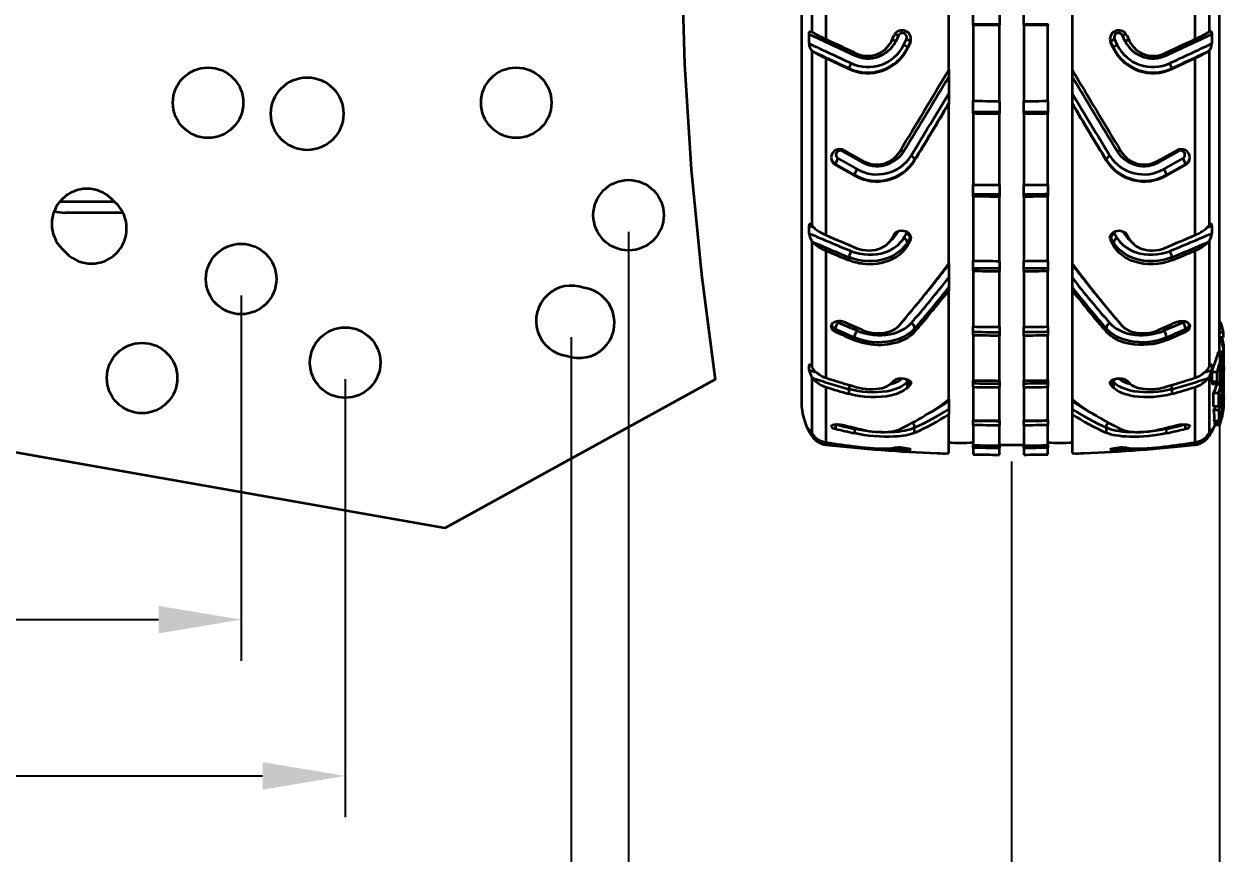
# Model space of a CAD drawing. Header units: millimetres. Extents: x 3171 to 3496, y 686 to 979.
# Drawn here: x 3327.7 to 3382.2, y 745 to 782.6 of the extents above; entities that cross this region are included whole.
import ezdxf

# ---------------------------------------------------------------- set-up
doc = ezdxf.new("R2010")
doc.units = ezdxf.units.MM
doc.header["$LTSCALE"] = 0.5
doc.layers.add('尺寸线', color=3, linetype='Continuous', lineweight=13)
doc.layers.add('粗实线', color=7, linetype='Continuous', lineweight=35)
doc.styles.add('数字和字母', font='romans.shx')
doc.dimstyles.new('轮趣标注1比1', dxfattribs={"dimscale": 1.5, "dimtxt": 2.5, "dimasz": 2.5, "dimexe": 1.25, "dimexo": 0.5, "dimtad": 1, "dimdec": 1, "dimdsep": 46, "dimtxsty": '数字和字母', "dimcen": 2.5, "dimadec": 0, "dimazin": 2, "dimtfac": 1, "dimtmove": 0, "dimatfit": 3, "dimfxl": 1, "dimtolj": 1, "dimarcsym": 0})

# ---------------------------------------------------------------- blocks, each defined once
blk = doc.blocks.new('*D45')
at = {"layer": 'Defpoints', "color": 0}
for p in [(3279.596, 771.035), (3337.596, 771.035), (3337.596, 755.556)]:
    blk.add_point(p, dxfattribs=at)
at = {"layer": '尺寸线', "color": 0, "lineweight": -2}
for p, q in [((3279.596, 770.285), (3279.596, 753.681)), ((3337.596, 770.285), (3337.596, 753.681)), ((3283.346, 755.556), (3333.846, 755.556))]:
    blk.add_line(p, q, dxfattribs=at)
at = {"layer": '尺寸线', "color": 0}
for points in [[(3283.346, 756.181), (3283.346, 754.931), (3279.596, 755.556)], [(3333.846, 754.931), (3333.846, 756.181), (3337.596, 755.556)]]:
    blk.add_solid(points, dxfattribs=at)
at = {"layer": '尺寸线', "color": 0, "insert": (3308.596, 758.369), "char_height": 3.75, "attachment_point": 5, "style": '数字和字母'}
blk.add_mtext('\\A1;58', dxfattribs=at)
blk = doc.blocks.new('*D46')
at = {"layer": 'Defpoints', "color": 0}
for p in [(3274.867, 767.237), (3342.324, 767.237), (3342.324, 748.454)]:
    blk.add_point(p, dxfattribs=at)
at = {"layer": '尺寸线', "color": 0, "lineweight": -2}
for p, q in [((3274.867, 766.487), (3274.867, 746.579)), ((3342.324, 766.487), (3342.324, 746.579)), ((3278.617, 748.454), (3338.574, 748.454))]:
    blk.add_line(p, q, dxfattribs=at)
at = {"layer": '尺寸线', "color": 0}
for points in [[(3278.617, 749.079), (3278.617, 747.829), (3274.867, 748.454)], [(3338.574, 747.829), (3338.574, 749.079), (3342.324, 748.454)]]:
    blk.add_solid(points, dxfattribs=at)
at = {"layer": '尺寸线', "color": 0, "insert": (3308.596, 751.266), "char_height": 3.75, "attachment_point": 5, "style": '数字和字母'}
blk.add_mtext('\\A1;67.5', dxfattribs=at)
blk = doc.blocks.new('*D47')
at = {"layer": 'Defpoints', "color": 0}
for p in [(3264.596, 769.135), (3352.596, 769.135), (3352.596, 741.863)]:
    blk.add_point(p, dxfattribs=at)
at = {"layer": '尺寸线', "color": 0, "lineweight": -2}
for p, q in [((3264.596, 768.385), (3264.596, 739.988)), ((3352.596, 768.385), (3352.596, 739.988)), ((3268.346, 741.863), (3348.846, 741.863))]:
    blk.add_line(p, q, dxfattribs=at)
at = {"layer": '尺寸线', "color": 0}
for points in [[(3268.346, 742.488), (3268.346, 741.238), (3264.596, 741.863)], [(3348.846, 741.238), (3348.846, 742.488), (3352.596, 741.863)]]:
    blk.add_solid(points, dxfattribs=at)
at = {"layer": '尺寸线', "color": 0, "insert": (3308.596, 744.675), "char_height": 3.75, "attachment_point": 5, "style": '数字和字母'}
blk.add_mtext('\\A1;88', dxfattribs=at)
blk = doc.blocks.new('*D48')
at = {"layer": 'Defpoints', "color": 0}
for p in [(3261.996, 773.935), (3355.196, 773.935), (3261.996, 735.403)]:
    blk.add_point(p, dxfattribs=at)
at = {"layer": '尺寸线', "color": 0, "lineweight": -2}
for p, q in [((3261.996, 773.185), (3261.996, 733.528)), ((3355.196, 773.185), (3355.196, 733.528)), ((3351.446, 735.403), (3265.746, 735.403))]:
    blk.add_line(p, q, dxfattribs=at)
at = {"layer": '尺寸线', "color": 0}
for points in [[(3265.746, 736.028), (3265.746, 734.778), (3261.996, 735.403)], [(3351.446, 734.778), (3351.446, 736.028), (3355.196, 735.403)]]:
    blk.add_solid(points, dxfattribs=at)
at = {"layer": '尺寸线', "color": 0, "insert": (3308.596, 738.216), "char_height": 3.75, "attachment_point": 5, "style": '数字和字母'}
blk.add_mtext('\\A1;93.2', dxfattribs=at)
blk = doc.blocks.new('*D49')
at = {"layer": 'Defpoints', "color": 0}
for p in [(3244.645, 763.496), (3372.595, 763.496), (3372.595, 728.414)]:
    blk.add_point(p, dxfattribs=at)
at = {"layer": '尺寸线', "color": 0, "lineweight": -2}
for p, q in [((3244.645, 762.746), (3244.645, 726.539)), ((3372.595, 762.746), (3372.595, 726.539)), ((3248.395, 728.414), (3368.845, 728.414))]:
    blk.add_line(p, q, dxfattribs=at)
at = {"layer": '尺寸线', "color": 0}
for points in [[(3248.395, 729.039), (3248.395, 727.789), (3244.645, 728.414)], [(3368.845, 727.789), (3368.845, 729.039), (3372.595, 728.414)]]:
    blk.add_solid(points, dxfattribs=at)
at = {"layer": '尺寸线', "color": 0, "insert": (3308.62, 731.227), "char_height": 3.75, "attachment_point": 5, "style": '数字和字母'}
blk.add_mtext('\\A1;128', dxfattribs=at)
blk = doc.blocks.new('*D50')
at = {"layer": 'Defpoints', "color": 0}
for p in [(3382.045, 770.071), (3235.145, 765.471), (3382.045, 719.702)]:
    blk.add_point(p, dxfattribs=at)
at = {"layer": '尺寸线', "color": 0, "lineweight": -2}
for p, q in [((3382.045, 769.321), (3382.045, 717.827)), ((3235.145, 764.721), (3235.145, 717.827)), ((3238.895, 719.702), (3378.295, 719.702))]:
    blk.add_line(p, q, dxfattribs=at)
at = {"layer": '尺寸线', "color": 0}
for points in [[(3238.895, 720.327), (3238.895, 719.077), (3235.145, 719.702)], [(3378.295, 719.077), (3378.295, 720.327), (3382.045, 719.702)]]:
    blk.add_solid(points, dxfattribs=at)
at = {"layer": '尺寸线', "color": 0, "insert": (3308.595, 722.514), "char_height": 3.75, "attachment_point": 5, "style": '数字和字母'}
blk.add_mtext('\\A1;146.9', dxfattribs=at)

msp = doc.modelspace()

# ---------------------------------------------------------------- linework, layer by layer
at = {"layer": '粗实线'}
for p, q in [((3363.045, 808.621), (3363.045, 765.471)), ((3382.045, 767.732), (3382.045, 808.621)), ((3363.517, 791.03), (3363.517, 782.271)), ((3381.574, 791.03), (3381.574, 782.272)), ((3364.17, 781.93), (3364.17, 790.842)), ((3380.921, 790.842), (3380.921, 781.93)), ((3369.745, 780.552), (3369.745, 788.865)), ((3375.345, 788.865), (3375.345, 780.552)), ((3357.603, 785.599), (3357.737, 780.802)), ((3370.845, 782.621), (3370.845, 783.178)), ((3372.045, 783.175), (3372.045, 782.619)), ((3373.145, 782.62), (3373.145, 783.175)), ((3363.498, 782.281), (3363.511, 782.274)), ((3370.845, 782.587), (3370.845, 782.621)), ((3370.845, 782.587), (3370.845, 779.127)), ((3372.045, 782.619), (3372.045, 782.584)), ((3372.045, 779.121), (3372.045, 782.584)), ((3373.145, 782.585), (3373.145, 782.62)), ((3373.145, 782.585), (3373.145, 779.122)), ((3374.245, 782.623), (3374.245, 782.587)), ((3374.245, 779.127), (3374.245, 782.587)), ((3381.579, 782.274), (3381.593, 782.281)), ((3363.4, 781.731), (3363.4, 782.16)), ((3367.137, 781.843), (3367.263, 782.109)), ((3367.458, 782.099), (3367.332, 781.835)), ((3367.693, 781.668), (3367.82, 781.932)), ((3367.989, 781.804), (3367.862, 781.538)), ((3367.989, 781.772), (3367.862, 781.506)), ((3367.989, 781.772), (3367.989, 781.804)), ((3377.229, 781.538), (3377.102, 781.804)), ((3377.102, 781.804), (3377.102, 781.772)), ((3377.229, 781.506), (3377.102, 781.772)), ((3377.271, 781.932), (3377.398, 781.668)), ((3377.759, 781.835), (3377.633, 782.099)), ((3377.827, 782.109), (3377.954, 781.843)), ((3381.691, 782.16), (3381.691, 781.731)), ((3363.517, 781.413), (3363.517, 773.473)), ((3367.862, 781.506), (3367.862, 781.538)), ((3377.229, 781.538), (3377.229, 781.506)), ((3381.574, 781.413), (3381.574, 773.474)), ((3357.737, 780.802), (3358.037, 776.011)), ((3364.17, 773.026), (3364.17, 781.064)), ((3380.921, 781.064), (3380.921, 773.026)), ((3365.204, 780.609), (3365.204, 780.581)), ((3369.745, 780.552), (3369.745, 780.239)), ((3369.745, 780.239), (3369.745, 779.468)), ((3375.345, 780.552), (3375.345, 780.239)), ((3375.345, 780.239), (3375.345, 779.468)), ((3379.887, 780.581), (3379.887, 780.609)), ((3369.745, 779.468), (3369.745, 779.026)), ((3369.745, 779.026), (3369.745, 778.995)), ((3369.745, 771.737), (3369.745, 778.995)), ((3370.845, 778.63), (3370.845, 779.127)), ((3372.045, 779.121), (3372.045, 778.626)), ((3373.145, 778.627), (3373.145, 779.122)), ((3374.245, 779.127), (3374.245, 778.634)), ((3375.345, 779.468), (3375.345, 779.026)), ((3375.345, 779.026), (3375.345, 778.995)), ((3375.345, 778.995), (3375.345, 771.737)), ((3370.845, 778.563), (3370.845, 778.63)), ((3370.845, 778.563), (3370.845, 775.317)), ((3372.045, 778.626), (3372.045, 778.558)), ((3372.045, 775.308), (3372.045, 778.558)), ((3373.145, 778.558), (3373.145, 778.627)), ((3373.145, 778.558), (3373.145, 775.309)), ((3374.245, 778.634), (3374.245, 778.563)), ((3374.245, 775.317), (3374.245, 778.563)), ((3365.778, 776.356), (3364.914, 776.838)), ((3364.994, 776.882), (3365.86, 776.395)), ((3379.231, 776.395), (3380.097, 776.882)), ((3380.177, 776.838), (3379.313, 776.356)), ((3364.714, 776.513), (3365.578, 776.031)), ((3368.192, 776.413), (3368.192, 776.444)), ((3376.899, 776.444), (3376.899, 776.413)), ((3379.513, 776.031), (3380.377, 776.513)), ((3358.037, 776.011), (3358.503, 771.234)), ((3365.46, 775.764), (3364.594, 776.25)), ((3364.594, 776.25), (3364.594, 776.224)), ((3365.46, 775.738), (3364.594, 776.224)), ((3365.46, 775.764), (3365.46, 775.738)), ((3380.497, 776.25), (3379.631, 775.764)), ((3380.497, 776.224), (3379.631, 775.738)), ((3379.631, 775.738), (3379.631, 775.764)), ((3380.497, 776.224), (3380.497, 776.25)), ((3370.845, 774.895), (3370.845, 775.317)), ((3372.045, 775.308), (3372.045, 774.888)), ((3373.145, 774.89), (3373.145, 775.309)), ((3374.245, 775.317), (3374.245, 774.9)), ((3331.927, 774.466), (3331.727, 774.666)), ((3370.845, 774.797), (3370.845, 774.895)), ((3370.845, 774.797), (3370.845, 771.863)), ((3372.045, 774.888), (3372.045, 774.789)), ((3372.045, 771.852), (3372.045, 774.789)), ((3373.145, 774.789), (3373.145, 774.89)), ((3373.145, 774.789), (3373.145, 771.852)), ((3374.245, 774.9), (3374.245, 774.797)), ((3374.245, 771.863), (3374.245, 774.797)), ((3331.848, 774.546), (3329.356, 774.546)), ((3332.229, 774.046), (3329.595, 774.046)), ((3363.4, 773.109), (3363.4, 773.462)), ((3363.626, 773.363), (3363.4, 773.462)), ((3367.137, 772.843), (3367.263, 773.059)), ((3367.425, 773.198), (3367.332, 773.04)), ((3367.693, 772.893), (3367.82, 773.106)), ((3377.271, 773.106), (3377.398, 772.893)), ((3377.759, 773.04), (3377.666, 773.198)), ((3377.827, 773.059), (3377.954, 772.843)), ((3381.691, 773.462), (3381.464, 773.363)), ((3381.691, 773.462), (3381.691, 773.109)), ((3363.517, 772.77), (3363.517, 767.022)), ((3367.989, 772.913), (3367.862, 772.699)), ((3367.989, 772.761), (3367.862, 772.547)), ((3367.862, 772.547), (3367.862, 772.699)), ((3367.989, 772.761), (3367.989, 772.913)), ((3377.229, 772.699), (3377.102, 772.913)), ((3377.102, 772.913), (3377.102, 772.761)), ((3377.229, 772.547), (3377.102, 772.761)), ((3377.229, 772.699), (3377.229, 772.547)), ((3381.574, 772.77), (3381.574, 767.022)), ((3329.465, 772.404), (3329.665, 772.204)), ((3364.17, 766.546), (3364.17, 772.32)), ((3365.204, 772.021), (3365.204, 771.888)), ((3379.887, 771.888), (3379.887, 772.021)), ((3380.921, 772.32), (3380.921, 766.546)), ((3369.745, 771.737), (3369.745, 771.701)), ((3369.745, 771.701), (3369.745, 771.097)), ((3370.845, 771.528), (3370.845, 771.863)), ((3370.845, 771.403), (3370.845, 771.528)), ((3370.845, 771.403), (3370.845, 768.87)), ((3372.045, 771.852), (3372.045, 771.52)), ((3372.045, 771.52), (3372.045, 771.392)), ((3372.045, 768.857), (3372.045, 771.392)), ((3373.145, 771.523), (3373.145, 771.852)), ((3373.145, 771.393), (3373.145, 771.523)), ((3373.145, 771.393), (3373.145, 768.858)), ((3374.245, 771.863), (3374.245, 771.536)), ((3374.245, 771.536), (3374.245, 771.403)), ((3374.245, 768.87), (3374.245, 771.403)), ((3375.345, 771.737), (3375.345, 771.701)), ((3375.345, 771.701), (3375.345, 771.097)), ((3358.503, 771.234), (3359.135, 766.472)), ((3369.745, 771.097), (3369.745, 770.663)), ((3375.345, 771.097), (3375.345, 770.663)), ((3369.745, 770.663), (3369.745, 770.517)), ((3369.745, 765.57), (3369.745, 770.517)), ((3375.345, 770.663), (3375.345, 770.517)), ((3375.345, 770.517), (3375.345, 765.57)), ((3364.594, 768.758), (3364.594, 768.635)), ((3368.192, 768.637), (3368.192, 768.784)), ((3370.845, 768.634), (3370.845, 768.87)), ((3370.845, 768.485), (3370.845, 768.634)), ((3372.045, 768.857), (3372.045, 768.624)), ((3373.145, 768.627), (3373.145, 768.858)), ((3374.245, 768.87), (3374.245, 768.643)), ((3374.245, 768.643), (3374.245, 768.485)), ((3376.899, 768.784), (3376.899, 768.637)), ((3380.497, 768.635), (3380.497, 768.758)), ((3382.045, 768.776), (3382.182, 768.776)), ((3365.46, 768.379), (3365.46, 768.257)), ((3370.845, 768.485), (3370.845, 766.43)), ((3372.045, 768.624), (3372.045, 768.471)), ((3372.045, 766.415), (3372.045, 768.471)), ((3373.145, 768.472), (3373.145, 768.627)), ((3373.145, 768.472), (3373.145, 766.416)), ((3374.245, 766.43), (3374.245, 768.485)), ((3379.631, 768.257), (3379.631, 768.379)), ((3382.215, 768.603), (3382.045, 768.603)), ((3382.212, 768.38), (3382.045, 768.38)), ((3382.142, 768.193), (3382.045, 768.193)), ((3382.215, 768.603), (3382.212, 768.38)), ((3382.156, 767.559), (3381.95, 767.559)), ((3382.197, 767.732), (3381.994, 767.732)), ((3363.4, 766.898), (3363.4, 767.113)), ((3363.467, 767.09), (3363.4, 767.113)), ((3381.691, 767.113), (3381.624, 767.09)), ((3381.691, 767.113), (3381.691, 766.898)), ((3346.855, 759.708), (3308.596, 766.472)), ((3359.135, 766.472), (3346.855, 759.708)), ((3363.4, 766.898), (3363.723, 766.795)), ((3363.517, 766.595), (3363.517, 764.033)), ((3381.368, 766.795), (3381.691, 766.898)), ((3381.574, 766.595), (3381.574, 764.034)), ((3381.934, 766.799), (3381.709, 766.799)), ((3382.241, 766.777), (3382.194, 766.777)), ((3364.17, 763.611), (3364.17, 766.123)), ((3365.204, 766.031), (3365.204, 765.816)), ((3367.137, 766.298), (3367.263, 766.427)), ((3367.948, 766.426), (3367.862, 766.34)), ((3367.862, 766.095), (3367.862, 766.34)), ((3367.989, 766.221), (3367.862, 766.095)), ((3367.989, 766.221), (3367.989, 766.389)), ((3370.845, 766.298), (3370.845, 766.43)), ((3370.845, 766.13), (3370.845, 766.298)), ((3370.845, 766.13), (3370.845, 764.616)), ((3372.045, 766.415), (3372.045, 766.287)), ((3372.045, 766.287), (3372.045, 766.115)), ((3372.045, 764.6), (3372.045, 766.115)), ((3373.145, 766.291), (3373.145, 766.416)), ((3373.145, 766.116), (3373.145, 766.291)), ((3373.145, 766.116), (3373.145, 764.6)), ((3374.245, 766.43), (3374.245, 766.308)), ((3374.245, 766.308), (3374.245, 766.13)), ((3374.245, 764.616), (3374.245, 766.13)), ((3377.102, 766.389), (3377.102, 766.221)), ((3377.229, 766.095), (3377.102, 766.221)), ((3377.229, 766.34), (3377.143, 766.426)), ((3377.229, 766.34), (3377.229, 766.095)), ((3377.827, 766.427), (3377.954, 766.298)), ((3379.887, 765.816), (3379.887, 766.031)), ((3380.921, 766.123), (3380.921, 763.611)), ((3381.932, 766.361), (3381.707, 766.361)), ((3381.966, 766.251), (3381.742, 766.251)), ((3382.157, 766.33), (3382.042, 766.33)), ((3382.242, 766.421), (3382.088, 766.421)), ((3369.745, 765.57), (3369.745, 765.485)), ((3369.745, 765.485), (3369.745, 765.133)), ((3375.345, 765.57), (3375.345, 765.485)), ((3375.345, 765.485), (3375.345, 765.133)), ((3381.981, 765.844), (3381.761, 765.844)), ((3382.17, 765.577), (3382.116, 765.577)), ((3369.745, 765.133), (3369.745, 764.897)), ((3369.745, 763.116), (3369.745, 764.897)), ((3375.345, 765.133), (3375.345, 764.897)), ((3375.345, 764.897), (3375.345, 763.116)), ((3381.986, 765.244), (3381.766, 765.244)), ((3382.005, 765.072), (3381.786, 765.072)), ((3382.194, 764.935), (3382.186, 764.935)), ((3382.198, 764.935), (3382.194, 764.935)), ((3364.594, 764.428), (3364.594, 764.23)), ((3368.192, 764.044), (3368.192, 764.282)), ((3370.845, 764.594), (3370.845, 764.616)), ((3370.845, 764.411), (3370.845, 764.594)), ((3370.845, 764.411), (3370.845, 763.483)), ((3372.045, 764.6), (3372.045, 764.581)), ((3372.045, 764.581), (3372.045, 764.394)), ((3372.045, 763.466), (3372.045, 764.394)), ((3373.145, 764.585), (3373.145, 764.6)), ((3373.145, 764.395), (3373.145, 764.585)), ((3373.145, 764.395), (3373.145, 763.467)), ((3374.245, 764.616), (3374.245, 764.604)), ((3374.245, 764.604), (3374.245, 764.411)), ((3374.245, 763.483), (3374.245, 764.411)), ((3376.899, 764.282), (3376.899, 764.044)), ((3380.497, 764.23), (3380.497, 764.428)), ((3382.02, 764.569), (3381.803, 764.569)), ((3381.826, 764.443), (3382.041, 764.443)), ((3381.833, 764.505), (3381.858, 764.569)), ((3382.048, 764.505), (3381.833, 764.505)), ((3382.024, 764.399), (3381.836, 764.399)), ((3381.837, 764.421), (3381.846, 764.443)), ((3381.837, 764.421), (3382.052, 764.421)), ((3382.033, 764.421), (3382.024, 764.399)), ((3382.052, 764.421), (3382.059, 764.421)), ((3363.4, 764.21), (3363.4, 764.211)), ((3363.4, 764.17), (3363.4, 764.21)), ((3363.402, 764.21), (3363.4, 764.21)), ((3363.4, 764.17), (3363.433, 764.165)), ((3363.517, 763.957), (3363.517, 763.903)), ((3363.639, 763.881), (3363.562, 763.893)), ((3365.46, 764.222), (3365.46, 764.024)), ((3379.631, 764.024), (3379.631, 764.222)), ((3381.529, 763.893), (3381.451, 763.881)), ((3381.574, 763.957), (3381.574, 763.903)), ((3381.658, 764.165), (3381.691, 764.17)), ((3381.691, 764.21), (3381.688, 764.21)), ((3381.69, 764.211), (3381.691, 764.21)), ((3381.691, 764.21), (3381.691, 764.17)), ((3364.17, 763.504), (3364.17, 763.543)), ((3365.204, 763.464), (3365.204, 763.414)), ((3367.862, 763.265), (3367.862, 763.339)), ((3367.989, 763.281), (3367.989, 763.314)), ((3370.845, 763.379), (3370.845, 763.483)), ((3370.845, 763.379), (3370.845, 763.067)), ((3372.045, 763.466), (3372.045, 763.362)), ((3372.045, 763.05), (3372.045, 763.362)), ((3373.145, 763.363), (3373.145, 763.467)), ((3373.145, 763.363), (3373.145, 763.05)), ((3374.245, 763.483), (3374.245, 763.379)), ((3374.245, 763.067), (3374.245, 763.379)), ((3377.102, 763.314), (3377.102, 763.281)), ((3377.229, 763.339), (3377.229, 763.265)), ((3379.887, 763.414), (3379.887, 763.464)), ((3380.921, 763.543), (3380.921, 763.504))]:
    msp.add_line(p, q, dxfattribs=at)
for centre, radius in [((3336.095, 779.046), 1.6), ((3350.095, 779.046), 1.6), ((3340.595, 778.546), 1.65), ((3355.196, 773.935), 1.6), ((3337.596, 771.035), 1.6), ((3342.324, 767.237), 1.6), ((3333.096, 766.535), 1.6)]:
    msp.add_circle(centre, radius, dxfattribs=at)
for centre, radius, start, end in [((3367.144, 788.416), 7.136, 239.4496, 245.3662), ((3367.624, 781.933), 0.402, 0.7045, 153.9488), ((3372.286, 1223.766), 441.147, 269.8129, 269.96875), ((3372.545, 1224.829), 442.244, 269.77978, 269.93525), ((3372.287, 1223.626), 441.007, 270.11159, 270.2545), ((3372.546, 1224.817), 442.232, 270.07771, 270.22022), ((3377.467, 781.933), 0.402, 26.0486, 179.2991), ((3377.948, 788.414), 7.134, 294.6328, 300.5514), ((3607.753, 1303.825), 576.058, 244.901066, 245.128898), ((3363.888, 781.73), 0.488, 179.9503, 220.5025), ((3606.752, 1302.257), 574.603, 244.943403, 245.153207), ((3610.257, 1305.861), 578.846, 244.840774, 244.990771), ((3366.077, 782.459), 1.401, 244.61, 333.5715), ((3366.058, 782.372), 1.201, 244.5423, 333.8876), ((3367.126, 781.453), 0.434, 61.7153, 85.8966), ((3367.236, 781.678), 0.476, 62.1793, 83.8677), ((3367.637, 782.012), 0.199, 336.1647, 154.2064), ((3367.738, 781.648), 0.295, 31.8471, 73.9281), ((3367.639, 781.938), 0.386, 334.563, 359.96), ((3367.635, 781.971), 0.391, 334.7248, 354.961), ((3377.45, 781.938), 0.385, 179.988, 205.4712), ((3377.456, 781.971), 0.391, 185.039, 205.2752), ((3377.353, 781.648), 0.295, 106.0719, 148.1529), ((3377.453, 782.012), 0.199, 25.7936, 203.8353), ((3377.855, 781.678), 0.476, 96.1282, 117.8221), ((3377.965, 781.453), 0.434, 94.1034, 118.2847), ((3379.014, 782.459), 1.401, 206.4285, 295.39), ((3379.033, 782.372), 1.201, 206.1129, 295.4572), ((3134.833, 1305.861), 578.846, 295.009229, 295.159226), ((3137.337, 1303.825), 576.058, 294.871102, 295.098934), ((3138.339, 1302.257), 574.603, 294.846793, 295.056597), ((3381.203, 781.73), 0.488, 319.4989, 0.0484), ((3363.671, 781.561), 0.214, 223.8222, 239.3027), ((3367.38, 788.046), 7.684, 240.2029, 245.3013), ((3607.107, 1300.09), 573.042, 244.849111, 245.030358), ((3366.063, 782.419), 2.003, 244.6073, 333.9063), ((3366.064, 782.39), 2.003, 244.5604, 333.8045), ((3366.08, 782.471), 1.802, 244.6186, 333.5297), ((3369.407, 779.342), 4.344, 153.2908, 154.7889), ((3367.616, 781.393), 0.286, 30.4647, 74.2303), ((3377.475, 781.393), 0.286, 105.7697, 149.5353), ((3379.028, 782.419), 2.003, 206.0937, 295.3927), ((3379.027, 782.39), 2.003, 206.1961, 295.439), ((3379.011, 782.471), 1.802, 206.4703, 295.3814), ((3375.684, 779.342), 4.344, 25.2111, 26.7092), ((3137.984, 1300.09), 573.042, 294.969642, 295.150889), ((3377.708, 788.05), 7.69, 294.7004, 299.7953), ((3381.42, 781.561), 0.214, 300.6973, 316.1778), ((3608.339, 1302.931), 576.163, 244.926182, 245.039692), ((3367.957, 779.529), 2.957, 153.6295, 158.5814), ((3377.134, 779.529), 2.957, 21.4186, 26.3705), ((3136.752, 1302.931), 576.163, 294.960308, 295.073818), ((2977.302, 1013.011), 456.124, 328.81091, 329.36017), ((2993.041, 1005.208), 438.768, 328.63342, 329.15423), ((3767.788, 1013.01), 456.123, 210.63983, 211.18909), ((3752.05, 1005.208), 438.768, 210.84577, 211.36658), ((3001.659, 1000.168), 429.181, 328.61127, 329.05364), ((2999.331, 1000.167), 431.405, 328.76216, 329.16235), ((2993.985, 1003.328), 437.632, 328.76782, 329.16235), ((3372.545, 1003.643), 224.522, 269.56622, 269.87245), ((3372.546, 1003.637), 224.517, 270.15307, 270.43379), ((3743.432, 1000.168), 429.181, 210.94636, 211.38873), ((3745.76, 1000.167), 431.405, 210.83765, 211.23784), ((3750.578, 1003.01), 437.015, 210.83738, 211.23245), ((3372.286, 1002.588), 223.962, 269.63145, 269.93845), ((3372.545, 1003.079), 224.522, 269.56622, 269.87245), ((3372.286, 1002.523), 223.898, 270.21981, 270.5013), ((3372.546, 1003.074), 224.517, 270.15307, 270.43379), ((3364.79, 776.542), 0.396, 58.9932, 177.8848), ((3364.809, 776.679), 0.191, 56.7542, 240.2779), ((3365.45, 776.494), 0.638, 140.473, 147.2653), ((3366.484, 777.596), 1.428, 240.3344, 327.2739), ((3367.55, 776.597), 0.265, 59.4048, 93.1889), ((3377.541, 776.597), 0.265, 86.8111, 120.5952), ((3378.607, 777.596), 1.428, 212.7261, 299.6656), ((3380.301, 776.542), 0.396, 2.1206, 121.0032), ((3379.641, 776.494), 0.638, 32.7347, 39.5271), ((3380.282, 776.679), 0.191, 299.7221, 123.2458), ((3364.778, 776.561), 0.384, 180.683, 241.3392), ((3364.786, 776.592), 0.392, 185.0868, 240.7091), ((3365.222, 776.121), 0.642, 142.3492, 168.4077), ((3366.47, 777.531), 2.036, 240.2389, 327.7228), ((3366.472, 777.509), 2.039, 240.2535, 327.5029), ((3366.486, 777.627), 1.837, 240.3551, 327.2171), ((3366.23, 776.059), 0.541, 138.8101, 146.7382), ((3366.467, 777.455), 1.222, 240.2117, 327.6152), ((3367.966, 776.414), 0.228, 7.5449, 73.6085), ((3377.125, 776.414), 0.228, 106.3915, 172.4551), ((3378.62, 777.531), 2.036, 212.2772, 299.7611), ((3378.619, 777.509), 2.04, 212.4999, 299.7437), ((3378.604, 777.627), 1.837, 212.7829, 299.6449), ((3378.624, 777.455), 1.222, 212.3873, 299.7858), ((3378.861, 776.059), 0.541, 33.2618, 41.1899), ((3379.869, 776.121), 0.642, 11.5923, 37.6508), ((3380.313, 776.561), 0.384, 298.657, 359.3189), ((3380.305, 776.592), 0.392, 299.2909, 354.9143), ((3366.022, 775.674), 0.569, 141.2439, 170.9606), ((3379.069, 775.674), 0.569, 9.0394, 38.7561), ((3372.545, 928.892), 153.585, 269.36584, 269.81353), ((3372.546, 928.889), 153.581, 270.22378, 270.63416), ((3330.596, 773.535), 1.6, 45, 225), ((3372.286, 928.087), 153.199, 269.46121, 269.91002), ((3372.545, 928.373), 153.585, 269.36584, 269.81353), ((3372.286, 928.049), 153.162, 270.32135, 270.73286), ((3372.546, 928.369), 153.581, 270.22378, 270.63416), ((3329.595, 775.546), 1.5, 251.1059, 270), ((3330.796, 773.335), 1.6, 225, 45), ((3363.441, 773.484), 0.047, 77.4327, 207.4967), ((3364.086, 773.156), 0.688, 183.8863, 214.1454), ((3408.592, 877.64), 113.882, 246.61971, 247.66132), ((3363.358, 773.359), 0.194, 38.1747, 61.4008), ((3364.887, 774.773), 1.889, 223.4803, 247.6631), ((3409.903, 878.821), 115.257, 246.62207, 247.36331), ((3366.412, 773.595), 1.075, 307.7969, 328.8562), ((3367.22, 772.774), 0.288, 67.2771, 81.4321), ((3367.707, 773.173), 0.131, 329.0848, 2.3629), ((3367.752, 772.876), 0.239, 8.9648, 73.5968), ((3377.339, 772.876), 0.239, 106.4032, 171.0352), ((3377.384, 773.173), 0.131, 177.6372, 210.9152), ((3377.87, 772.774), 0.288, 98.587, 112.7218), ((3378.679, 773.595), 1.075, 211.1443, 232.2179), ((3335.188, 878.821), 115.257, 292.63669, 293.37793), ((3336.499, 877.64), 113.882, 292.33868, 293.38029), ((3380.204, 774.772), 1.889, 292.3333, 316.5233), ((3381.005, 773.156), 0.688, 325.8568, 356.1116), ((3381.732, 773.359), 0.195, 118.6177, 141.8157), ((3381.649, 773.484), 0.047, 332.5201, 102.5545), ((3363.837, 772.985), 0.386, 213.9673, 224.562), ((3364.904, 774.118), 1.942, 226.2663, 247.77), ((3408.67, 877.268), 113.869, 246.66274, 247.55963), ((3367.626, 772.664), 0.238, 8.2852, 73.6218), ((3367.733, 773.058), 0.294, 330.5655, 343.5937), ((3367.76, 772.898), 0.266, 329.2343, 359.8672), ((3377.331, 772.898), 0.266, 180.1364, 210.764), ((3377.358, 773.058), 0.294, 196.4043, 209.4345), ((3377.465, 772.664), 0.238, 106.3782, 171.7148), ((3336.421, 877.268), 113.869, 292.44037, 293.33726), ((3380.186, 774.119), 1.943, 292.2366, 313.7271), ((3381.254, 772.985), 0.386, 315.438, 326.0327), ((3408.661, 877.357), 114.071, 247.0437, 247.60676), ((3365.953, 771.909), 0.757, 148.4602, 171.4595), ((3379.138, 771.909), 0.757, 8.5405, 31.5398), ((3336.43, 877.357), 114.071, 292.39324, 292.9563), ((3327.388, 803.372), 52.867, 319.3515, 323.246), ((3326.957, 804.386), 53.844, 320.3276, 322.6247), ((3372.545, 891.323), 119.472, 269.18475, 269.76026), ((3372.286, 890.69), 119.17, 269.30735, 269.88431), ((3372.545, 890.863), 119.472, 269.18475, 269.76026), ((3372.546, 891.321), 119.47, 270.28769, 270.81525), ((3372.286, 890.667), 119.147, 270.41312, 270.94213), ((3372.546, 890.861), 119.47, 270.28769, 270.81525), ((3417.703, 803.372), 52.867, 216.754, 220.6485), ((3418.134, 804.386), 53.844, 217.3753, 219.6724), ((3331.821, 800.733), 48.13, 318.792, 321.9947), ((3413.27, 800.733), 48.13, 218.0053, 221.208), ((3352.596, 769.135), 1.6, 69.1933, 262.6022), ((3352.958, 769.044), 1.6, 249.1933, 82.6022), ((3332.185, 800.141), 47.747, 318.9486, 321.8744), ((3331.603, 800.454), 48.487, 318.991, 321.8733), ((3412.906, 800.141), 47.747, 218.1256, 221.0514), ((3413.435, 800.41), 48.419, 218.1246, 221.011), ((3364.685, 768.914), 0.293, 186.602, 251.8526), ((3364.73, 769.076), 0.346, 201.3484, 246.8392), ((3365.052, 768.753), 0.459, 137.4925, 179.3708), ((3399.822, 848.144), 86.851, 246.07032, 246.69387), ((3400.021, 848.554), 87.419, 246.09295, 246.71235), ((3364.789, 769.242), 0.194, 219.1891, 247.4386), ((3399.73, 848.356), 86.68, 246.17375, 246.79641), ((3401.814, 850.849), 89.672, 245.75708, 246.36251), ((3365.896, 768.388), 0.437, 136.7972, 181.1604), ((3367.956, 768.801), 0.236, 356.0234, 71.6803), ((3372.545, 869.11), 100.254, 269.02843, 269.71429), ((3372.286, 868.621), 99.998, 269.17453, 269.86213), ((3372.546, 869.108), 100.253, 270.34286, 270.97157), ((3372.286, 868.608), 99.984, 270.49235, 271.12277), ((3377.135, 768.801), 0.236, 108.3197, 183.9766), ((3343.277, 850.849), 89.672, 293.63749, 294.24292), ((3345.361, 848.356), 86.68, 293.20359, 293.82625), ((3379.195, 768.388), 0.437, 358.8396, 43.2028), ((3345.269, 848.144), 86.851, 293.30613, 293.92968), ((3345.07, 848.554), 87.419, 293.28765, 293.90705), ((3380.302, 769.242), 0.194, 292.5611, 320.8137), ((3380.038, 768.753), 0.459, 0.6292, 42.5075), ((3380.361, 769.076), 0.346, 293.1617, 338.6418), ((3380.406, 768.914), 0.293, 288.143, 353.4033), ((3381.096, 768.569), 1.105, 10.8281, 30.7958), ((3379.751, 768.214), 2.495, 8.9771, 13.0199), ((3372.545, 868.724), 100.254, 269.02843, 269.71429), ((3372.546, 868.723), 100.253, 270.34286, 270.97157), ((3397.054, 768.364), 14.913, 179.9364, 180.6547), ((3379.77, 767.487), 2.475, 0.0066, 16.5896), ((3380.268, 767.79), 1.977, 0.116, 17.3801), ((3379.699, 768.224), 2.347, 343.5264, 347.8791), ((3379.74, 768.223), 2.506, 344.621, 348.6804), ((3359.871, 767.23), 22.332, 0.7135, 1.2858), ((3363.415, 767.12), 0.0172, 83.1206, 205.6345), ((3363.223, 766.872), 0.329, 28.7466, 53.8105), ((3364.552, 767.755), 1.268, 215.3017, 252.4582), ((3380.539, 767.755), 1.268, 287.537, 324.7031), ((3381.868, 766.872), 0.329, 126.1879, 151.255), ((3381.676, 767.12), 0.0172, 334.3892, 96.8615), ((3379.738, 767.982), 2.509, 342.2171, 349.127), ((3367.131, 766.907), 14.999, 359.3457, 1.1793), ((3379.746, 767.491), 2.499, 342.4081, 359.9119), ((3379.78, 767.276), 2.465, 345.188, 0.0437), ((3378.418, 766.959), 3.828, 0.004, 2.6653), ((3364.176, 767.024), 0.786, 189.2171, 213.0442), ((3364.035, 766.907), 0.605, 211.0034, 218.4993), ((3364.536, 767.325), 1.257, 219.2307, 253.0686), ((3382.64, 826.379), 62.816, 252.31934, 253.88474), ((3383.568, 827.141), 63.625, 252.24869, 253.54185), ((3366.784, 767.646), 1.416, 282.9317, 307.516), ((3367.647, 766.348), 0.214, 357.8826, 42.7626), ((3377.443, 766.348), 0.214, 137.239, 182.1175), ((3378.307, 767.646), 1.416, 232.4829, 257.0701), ((3361.523, 827.141), 63.625, 286.45815, 287.75131), ((3362.451, 826.379), 62.816, 286.11526, 287.68066), ((3380.555, 767.326), 1.258, 286.9409, 320.7599), ((3381.056, 766.907), 0.605, 321.5007, 328.9966), ((3380.915, 767.024), 0.786, 326.9586, 350.7801), ((3372.925, 766.621), 8.786, 358.3045, 1.1631), ((3372.362, 766.621), 9.573, 358.444, 1.0674), ((3378.451, 766.959), 3.795, 357.2452, 0.0052), ((3338.483, 766.509), 43.758, 359.8845, 0.3502), ((3382.563, 826.224), 62.853, 252.98402, 253.96756), ((3365.742, 766.007), 0.539, 157.6556, 177.4478), ((3367.91, 766.306), 0.117, 312.6742, 358.083), ((3372.545, 855.097), 88.684, 268.90164, 269.67699), ((3372.286, 854.742), 88.456, 269.0668, 269.84412), ((3372.545, 854.797), 88.684, 268.90164, 269.67699), ((3372.545, 855.097), 88.683, 270.38762, 271.09836), ((3372.286, 854.735), 88.448, 270.55662, 271.26928), ((3372.545, 854.797), 88.683, 270.38762, 271.09836), ((3377.181, 766.306), 0.116, 181.8193, 227.3867), ((3379.349, 766.007), 0.539, 2.5522, 22.3444), ((3362.528, 826.224), 62.853, 286.03244, 287.01598), ((3381.797, 766.33), 0.0954, 160.9215, 235.6626), ((3379.434, 767.035), 2.614, 332.8898, 342.542), ((3382.026, 766.33), 0.0988, 161.3534, 232.5322), ((3379.463, 767.031), 2.784, 334.7574, 345.4168), ((3379.499, 766.407), 2.746, 334.9271, 359.9831), ((3372.477, 765.985), 9.686, 359.4827, 2.0444), ((3379.507, 766.564), 2.738, 345.9131, 357.0099), ((3379.293, 765.984), 2.952, 348.0691, 359.9962), ((3379.291, 765.986), 2.954, 359.9662, 4.1611), ((3365.891, 765.471), 2.845, 180, 213.45), ((3361.95, 775.813), 12.872, 295.5385, 307.2747), ((3362.753, 775.981), 12.612, 298.4695, 303.6693), ((3383.141, 775.813), 12.872, 232.7253, 244.4615), ((3382.338, 775.981), 12.612, 236.3307, 241.5305), ((3379.278, 766.244), 2.968, 336.7368, 347.0046), ((3379.243, 765.53), 3.002, 338.7628, 0.0354), ((3379.227, 765.579), 3.018, 339.1555, 359.9495), ((3378.742, 765.281), 3.441, 1.5491, 4.9282), ((3379.319, 765.876), 2.926, 348.1614, 0.0479), ((3379.196, 765.475), 3.049, 349.7993, 359.995), ((3379.276, 765.574), 2.97, 0.0456, 2.9858), ((3363.541, 774.617), 11.333, 294.2264, 303.1905), ((3363.443, 774.534), 11.515, 294.3578, 303.1859), ((3381.55, 774.617), 11.333, 236.8095, 245.7736), ((3381.64, 774.52), 11.498, 236.8079, 245.6484), ((3379.274, 766.243), 2.771, 335.0024, 338.863), ((3379.968, 764.761), 1.844, 354.024, 9.7177), ((3380.032, 764.761), 1.997, 354.4841, 8.9677), ((3379.287, 765.703), 2.959, 337.4557, 347.7139), ((3379.193, 765.491), 3.052, 339.4707, 349.502), ((3379.197, 765.472), 3.049, 339.7286, 349.8236), ((3378.388, 765.264), 3.795, 357.1282, 0.1874), ((3364.6, 764.472), 0.242, 211.7034, 268.5376), ((3375.401, 807.945), 44.839, 256.0525, 257.19), ((3376.601, 809.213), 46.298, 255.4811, 256.5855), ((3365.77, 764.259), 0.313, 176.8214, 186.6882), ((3367.968, 764.319), 0.226, 350.6976, 54.389), ((3372.545, 846.333), 81.735, 268.80822, 269.64951), ((3372.286, 846.104), 81.523, 268.98743, 269.83086), ((3372.545, 846.127), 81.735, 268.80822, 269.64951), ((3372.545, 846.332), 81.734, 270.42059, 271.19178), ((3372.286, 846.1), 81.52, 270.60397, 271.37722), ((3372.545, 846.127), 81.734, 270.42059, 271.19178), ((3377.122, 764.319), 0.226, 125.611, 189.3024), ((3368.49, 809.213), 46.298, 283.4145, 284.5189), ((3369.689, 807.945), 44.839, 282.81, 283.9475), ((3379.321, 764.259), 0.313, 353.3118, 3.1786), ((3380.491, 764.472), 0.242, 271.4573, 328.3024), ((3379.2, 765.471), 2.845, 326.5006, 338.2278), ((3381.026, 764.565), 0.809, 351.2662, 355.7358), ((3381.177, 764.565), 0.873, 351.9205, 356.0574), ((3361.93, 763.127), 1.827, 30.0633, 36.4184), ((3364.605, 764.691), 1.313, 203.3845, 214.0332), ((3364.317, 764.554), 0.955, 213.0228, 261.1006), ((3364.232, 764.416), 0.851, 212.7135, 217.9647), ((3364.268, 764.399), 0.9, 213.45, 263.7396), ((3364.297, 764.466), 0.932, 217.9407, 262.1322), ((3375.441, 808.039), 45.132, 256.0938, 257.2237), ((3369.65, 808.039), 45.132, 282.7763, 283.9062), ((3380.774, 764.554), 0.955, 278.8936, 326.9829), ((3380.823, 764.399), 0.9, 276.2663, 326.5499), ((3380.793, 764.467), 0.933, 277.8795, 322.0476), ((3380.858, 764.416), 0.851, 322.0353, 327.2865), ((3380.486, 764.692), 1.313, 325.9692, 336.6132), ((3383.158, 763.128), 1.824, 143.5758, 149.9415), ((3371.298, 810.327), 47.257, 261.3239, 263.0037), ((3370.466, 809.99), 46.872, 262.2798, 263.554), ((3372.545, 839.859), 76.813, 263.73981, 267.51204), ((3366.78, 772.16), 8.825, 261.9367, 272.3171), ((3366.479, 768.293), 4.995, 277.5665, 279.0363), ((3367.481, 761.42), 1.952, 73.8051, 96.4095), ((3367.311, 768.175), 4.941, 276.4001, 277.8818), ((3367.993, 763.326), 0.045, 264.0368, 316.7335), ((3370.245, 839.859), 76.262, 269.62435, 270.45078), ((3372.545, 841.457), 77.992, 268.75101, 269.63267), ((3372.545, 841.353), 77.992, 268.75101, 269.63267), ((3372.545, 839.859), 76.362, 269.62484, 270.45019), ((3372.545, 841.457), 77.992, 270.44079, 271.24899), ((3372.545, 841.352), 77.992, 270.44079, 271.24899), ((3374.845, 839.859), 76.262, 269.54922, 270.37565), ((3372.545, 839.859), 76.813, 272.48797, 276.26019), ((3377.609, 761.42), 1.952, 83.5895, 106.1958), ((3377.098, 763.325), 0.0446, 223.006, 276.1765), ((3377.78, 768.175), 4.941, 262.1182, 263.5999), ((3378.612, 768.293), 4.995, 260.9637, 262.4335), ((3378.311, 772.159), 8.825, 267.6827, 278.0635), ((3373.793, 810.327), 47.257, 276.9963, 278.6761), ((3374.625, 809.99), 46.872, 276.446, 277.7202), ((3372.546, 839.895), 76.847, 268.73197, 269.62678), ((3372.545, 839.855), 76.807, 270.44759, 271.26826)]:
    msp.add_arc(centre, radius, start, end, dxfattribs=at)
for points, knots in [([(3363.4, 782.16), (3363.4, 782.197), (3363.414, 782.285), (3363.467, 782.296), (3363.498, 782.281)], [0, 0, 0, 0, 0.3622471, 0.9209789, 0.9209789, 0.9209789, 0.9209789]), ([(3381.593, 782.281), (3381.615, 782.292), (3381.667, 782.295), (3381.691, 782.212), (3381.691, 782.16)], [0.078655, 0.078655, 0.078655, 0.078655, 0.4828833, 1, 1, 1, 1]), ([(3367.263, 773.059), (3367.293, 773.11), (3367.429, 773.237), (3367.834, 773.259), (3368.026, 773.023), (3368.026, 772.897)], [0, 0, 0, 0, 0.1689121, 0.4885021, 0.8606141, 0.8606141, 0.8606141, 0.8606141]), ([(3377.065, 772.897), (3377.065, 773.024), (3377.26, 773.261), (3377.665, 773.236), (3377.799, 773.108), (3377.827, 773.059)], [0.1393798, 0.1393798, 0.1393798, 0.1393798, 0.5130227, 0.8364744, 1, 1, 1, 1]), ([(3367.862, 772.699), (3367.67, 772.372), (3366.896, 771.767), (3365.744, 771.799), (3365.204, 772.021)], [0, 0, 0, 0, 0.436089, 1, 1, 1, 1]), ([(3367.862, 772.547), (3367.701, 772.275), (3367.135, 771.787), (3366.061, 771.633), (3365.405, 771.805), (3365.204, 771.888)], [0, 0, 0, 0, 0.36437, 0.788622, 1, 1, 1, 1]), ([(3365.307, 772.305), (3365.793, 772.106), (3366.825, 772.073), (3367.521, 772.604), (3367.693, 772.893)], [0, 0, 0, 0, 0.564239, 1, 1, 1, 1]), ([(3365.542, 772.443), (3365.906, 772.291), (3366.611, 772.303), (3367.041, 772.68), (3367.137, 772.843)], [0, 0, 0, 0, 0.638227, 1, 1, 1, 1]), ([(3379.887, 772.021), (3379.347, 771.799), (3378.195, 771.767), (3377.421, 772.372), (3377.229, 772.699)], [0, 0, 0, 0, 0.563911, 1, 1, 1, 1]), ([(3379.887, 771.888), (3379.346, 771.665), (3378.194, 771.629), (3377.421, 772.224), (3377.229, 772.547)], [0, 0, 0, 0, 0.563647, 1, 1, 1, 1]), ([(3377.398, 772.893), (3377.57, 772.604), (3378.266, 772.073), (3379.298, 772.106), (3379.783, 772.305)], [0, 0, 0, 0, 0.435761, 1, 1, 1, 1]), ([(3377.954, 772.843), (3378.069, 772.648), (3378.533, 772.286), (3379.224, 772.307), (3379.549, 772.443)], [0, 0, 0, 0, 0.435308, 1, 1, 1, 1]), ([(3364.394, 768.88), (3364.394, 768.991), (3364.576, 769.163), (3364.894, 769.13), (3364.994, 769.085)], [0.3334805, 0.3334805, 0.3334805, 0.3334805, 0.7320661, 1, 1, 1, 1]), ([(3368.192, 768.784), (3367.961, 768.511), (3367.579, 768.302), (3366.598, 768.099), (3365.961, 768.16), (3365.46, 768.379)], [0, 0, 0, 0, 0.457318, 0.457318, 1, 1, 1, 1]), ([(3368.192, 768.637), (3367.984, 768.399), (3367.349, 768.033), (3366.236, 768), (3365.639, 768.18), (3365.46, 768.257)], [0, 0, 0, 0, 0.412334, 0.804058, 1, 1, 1, 1]), ([(3365.578, 768.687), (3366.028, 768.494), (3366.601, 768.439), (3367.481, 768.609), (3367.823, 768.789), (3368.03, 769.025)], [0, 0, 0, 0, 0.54154, 0.54154, 1, 1, 1, 1]), ([(3365.86, 768.7), (3366.186, 768.557), (3366.902, 768.511), (3367.376, 768.791), (3367.499, 768.934)], [0, 0, 0, 0, 0.594087, 1, 1, 1, 1]), ([(3379.631, 768.379), (3379.13, 768.16), (3378.493, 768.099), (3377.512, 768.302), (3377.13, 768.511), (3376.899, 768.784)], [0, 0, 0, 0, 0.542682, 0.542682, 1, 1, 1, 1]), ([(3379.631, 768.257), (3379.13, 768.041), (3377.956, 767.935), (3377.13, 768.373), (3376.899, 768.637)], [0, 0, 0, 0, 0.541056, 1, 1, 1, 1]), ([(3377.06, 769.025), (3377.268, 768.789), (3377.61, 768.609), (3378.49, 768.439), (3379.063, 768.494), (3379.513, 768.687)], [0, 0, 0, 0, 0.45846, 0.45846, 1, 1, 1, 1]), ([(3377.592, 768.934), (3377.729, 768.774), (3378.226, 768.504), (3378.929, 768.568), (3379.231, 768.7)], [0, 0, 0, 0, 0.455779, 1, 1, 1, 1]), ([(3380.097, 769.085), (3380.246, 769.152), (3380.583, 769.131), (3380.697, 768.954), (3380.697, 768.88)], [0, 0, 0, 0, 0.3993477, 0.6672147, 0.6672147, 0.6672147, 0.6672147]), ([(3381.709, 766.799), (3381.714, 766.842), (3381.733, 766.951), (3381.838, 767.24), (3381.915, 767.441), (3381.95, 767.559)], [0, 0, 0, 0, 0.249433, 0.550057, 1, 1, 1, 1]), ([(3382.156, 767.559), (3382.124, 767.442), (3382.053, 767.242), (3381.956, 766.951), (3381.938, 766.842), (3381.934, 766.799)], [0, 0, 0, 0, 0.446381, 0.746144, 1, 1, 1, 1]), ([(3367.263, 766.427), (3367.337, 766.502), (3367.623, 766.56), (3367.957, 766.446), (3368.026, 766.35), (3368.026, 766.303)], [0, 0, 0, 0, 0.4188223, 0.6315798, 0.8607683, 0.8607683, 0.8607683, 0.8607683]), ([(3377.065, 766.303), (3377.065, 766.38), (3377.305, 766.57), (3377.742, 766.515), (3377.827, 766.427)], [0.1393798, 0.1393798, 0.1393798, 0.1393798, 0.5130227, 1, 1, 1, 1]), ([(3367.862, 766.34), (3367.67, 766.146), (3366.897, 765.812), (3365.744, 765.876), (3365.204, 766.031)], [0, 0, 0, 0, 0.436089, 1, 1, 1, 1]), ([(3367.862, 766.095), (3367.701, 765.936), (3367.438, 765.813), (3366.561, 765.613), (3365.808, 765.642), (3365.204, 765.816)], [0, 0, 0, 0, 0.36437, 0.36437, 1, 1, 1, 1]), ([(3365.542, 766.123), (3365.906, 766.016), (3366.612, 765.991), (3367.041, 766.202), (3367.137, 766.298)], [0, 0, 0, 0, 0.638227, 1, 1, 1, 1]), ([(3379.887, 766.031), (3379.347, 765.876), (3378.194, 765.812), (3377.421, 766.146), (3377.229, 766.34)], [0, 0, 0, 0, 0.563911, 1, 1, 1, 1]), ([(3379.887, 765.816), (3379.346, 765.66), (3378.193, 765.588), (3377.421, 765.906), (3377.229, 766.095)], [0, 0, 0, 0, 0.563647, 1, 1, 1, 1]), ([(3377.954, 766.298), (3378.069, 766.184), (3378.532, 765.985), (3379.224, 766.027), (3379.549, 766.123)], [0, 0, 0, 0, 0.435308, 1, 1, 1, 1]), ([(3364.394, 764.345), (3364.394, 764.391), (3364.576, 764.454), (3364.894, 764.42), (3364.994, 764.394)], [0.3334806, 0.3334806, 0.3334806, 0.3334806, 0.7320661, 1, 1, 1, 1]), ([(3368.192, 764.282), (3367.961, 764.166), (3367.13, 764.001), (3365.961, 764.103), (3365.46, 764.222)], [0, 0, 0, 0, 0.457318, 1, 1, 1, 1]), ([(3379.631, 764.222), (3379.13, 764.103), (3377.961, 764.001), (3377.13, 764.166), (3376.899, 764.282)], [0, 0, 0, 0, 0.542682, 1, 1, 1, 1]), ([(3380.097, 764.394), (3380.246, 764.432), (3380.583, 764.444), (3380.697, 764.376), (3380.697, 764.345)], [0, 0, 0, 0, 0.3993477, 0.6672148, 0.6672148, 0.6672148, 0.6672148]), ([(3368.192, 764.044), (3367.984, 763.952), (3367.657, 763.891), (3366.706, 763.844), (3365.999, 763.902), (3365.46, 764.024)], [0, 0, 0, 0, 0.412334, 0.412334, 1, 1, 1, 1]), ([(3365.86, 764.178), (3366.186, 764.1), (3366.904, 764.043), (3367.376, 764.141), (3367.499, 764.198)], [0, 0, 0, 0, 0.594087, 1, 1, 1, 1]), ([(3379.631, 764.024), (3379.13, 763.911), (3378.491, 763.853), (3377.51, 763.879), (3377.13, 763.941), (3376.899, 764.044)], [0, 0, 0, 0, 0.541056, 0.541056, 1, 1, 1, 1]), ([(3377.592, 764.198), (3377.729, 764.134), (3378.225, 764.042), (3378.929, 764.106), (3379.231, 764.178)], [0, 0, 0, 0, 0.455779, 1, 1, 1, 1]), ([(3367.862, 763.265), (3367.701, 763.247), (3367.438, 763.247), (3366.561, 763.284), (3365.808, 763.346), (3365.204, 763.414)], [0, 0, 0, 0, 0.36437, 0.36437, 1, 1, 1, 1]), ([(3379.887, 763.414), (3379.346, 763.353), (3378.193, 763.254), (3377.421, 763.244), (3377.229, 763.265)], [0, 0, 0, 0, 0.563647, 1, 1, 1, 1])]:
    msp.add_open_spline(points, degree=3, knots=knots, dxfattribs=at)
for points in [[(3381.965, 766.251), (3382.011, 766.251), (3382.108, 766.438), (3382.163, 766.645)], [(3381.766, 765.244), (3381.776, 765.444), (3381.775, 765.644), (3381.761, 765.844)], [(3381.981, 765.844), (3381.994, 765.644), (3381.996, 765.444), (3381.986, 765.244)], [(3369.211, 763.119), (3369.388, 763.111), (3369.566, 763.11), (3369.745, 763.116)], [(3375.345, 763.116), (3375.524, 763.11), (3375.703, 763.111), (3375.88, 763.119)]]:
    msp.add_open_spline(points, degree=3, dxfattribs=at)

# ---------------------------------------------------------------- dimensions: what is measured, and where the dimension line sits
at = {"layer": '尺寸线'}
for base, p1, p2, picture, middle in [((3261.996, 735.403), (3355.196, 773.935), (3261.996, 773.935), '*D48', (3308.596, 738.216)), ((3337.596, 755.556), (3279.596, 771.035), (3337.596, 771.035), '*D45', (3308.596, 758.369)), ((3382.045, 719.702), (3235.145, 765.471), (3382.045, 770.071), '*D50', (3308.595, 722.514)), ((3352.596, 741.863), (3264.596, 769.135), (3352.596, 769.135), '*D47', (3308.596, 744.675)), ((3342.324, 748.454), (3274.867, 767.237), (3342.324, 767.237), '*D46', (3308.596, 751.266)), ((3372.595417, 728.41445), (3244.645416, 763.496191), (3372.595417, 763.496208), '*D49', (3308.620417, 731.22695))]:
    dim = msp.add_linear_dim(base=base, p1=p1, p2=p2, dimstyle='轮趣标注1比1', dxfattribs=at)
    dim.commit()
    dim.dimension.update_dxf_attribs({"geometry": picture, "text_midpoint": middle})

doc.saveas('drawing.dxf')
